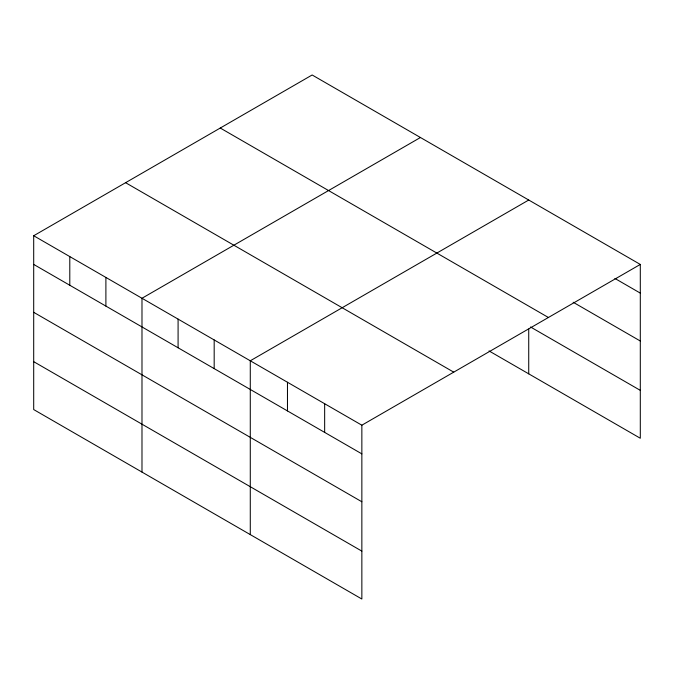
<?xml version="1.0" encoding="UTF-8"?>
<svg xmlns="http://www.w3.org/2000/svg" width="674" height="674" viewBox="0 0 674 674"><rect width="100%" height="100%" fill="white"/><g stroke="black" fill="none" stroke-linecap="round" stroke-linejoin="round"><path stroke-width="1.01" d="M361.854 501.768L361.854 425.201L33.7 235.748L33.7 409.565L361.854 599.018L361.854 501.768L33.7 312.315M33.7 235.748L312.146 74.983L640.3 264.435L640.3 438.252L489.021 350.918M420.441 137.504L141.987 298.262L141.987 472.078M528.728 200.026L250.281 360.784L250.281 534.6M361.854 425.201L640.3 264.435M614.899 278.446L640.3 293.114M573.178 302.255L640.3 341.01M220.263 128.035L548.409 317.488M530.539 326.991L640.3 390.356M125.591 182.696L453.737 372.149M33.7 264.419L361.854 453.872M33.7 361.668L361.854 551.121M528.728 329.064L528.728 373.843M324.657 403.726L324.657 432.405M287.469 382.259L287.469 410.929M214.18 339.949L214.18 368.619M178.088 319.105L178.088 347.776M105.894 277.427L105.894 306.097M69.793 256.583L69.793 285.262"/></g></svg>
